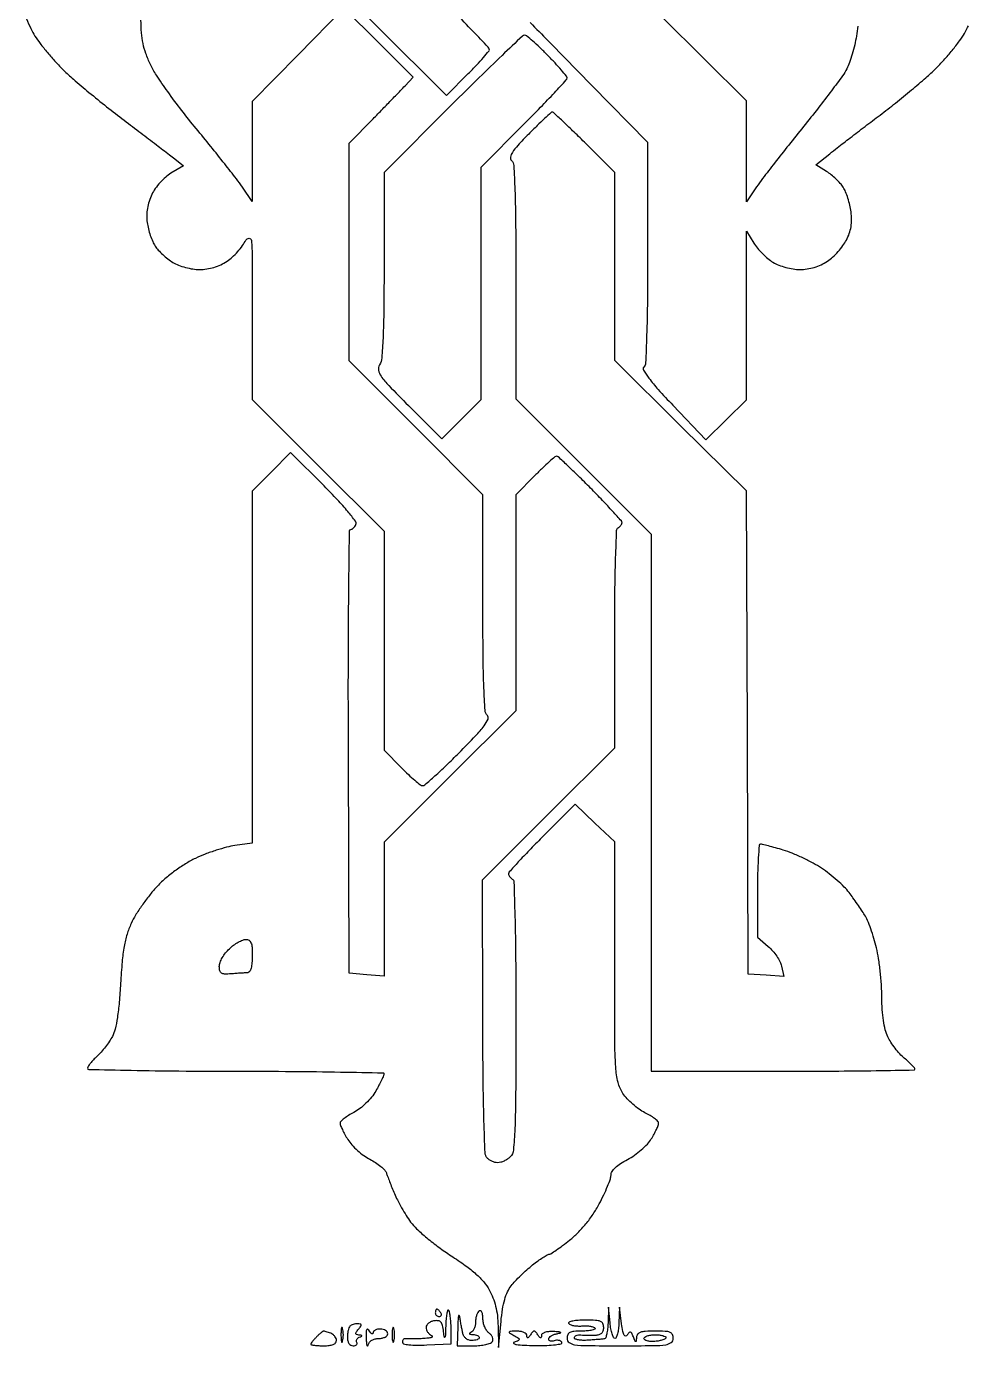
# Model space of a CAD drawing. Extents: x 1.6 to 25.4, y 1 to 59.2.
# Drawn here: x 2.56 to 24.34, y 0.97 to 31.51 of the extents above; entities that cross this region are included whole.
import ezdxf

# ---------------------------------------------------------------- set-up
doc = ezdxf.new("R2010")
doc.units = 0
doc.header["$MEASUREMENT"] = 0

msp = doc.modelspace()

# ---------------------------------------------------------------- linework, layer by layer
for points in [[(10.042332, 32.124884, -0.002274), (10.671803, 31.503567), (12.268634, 29.913014), (12.776081, 30.415165, 0.007973), (12.969001, 30.61226, 0.012446), (13.128057, 30.788618, 0.006612), (13.254274, 30.939768, 0.258244), (13.261714, 30.981343, 0.108426), (13.235019, 31.025438, 0.000568), (12.884095, 31.393533, 0.002485), (12.481078, 31.811135, 0.001569)], [(2.565095, 31.680272, 0.014853), (2.665444, 31.455838, 0.02814), (2.761487, 31.282688, 0.023325), (2.879026, 31.114277, 0.010346), (3.048758, 30.902948, 0.010215), (3.238057, 30.68615, 0.013576), (3.419358, 30.497436, 0.016668), (3.649173, 30.285501, 0.005154), (4.008794, 29.981792, 0.005148), (4.418189, 29.650255, 0.005639), (4.8222, 29.337266, -0.000445), (5.209356, 29.043718, -0.000557), (5.567942, 28.770699, -0.000447), (5.868445, 28.540949, -0.004349), (5.994696, 28.442491), (6.194292, 28.284024), (5.904214, 28.112873, 0.047596), (5.782065, 28.024155, 0.028681), (5.654777, 27.898074, 0.028555), (5.541626, 27.756921, 0.043919), (5.462409, 27.621982, 0.032879), (5.398727, 27.4613, 0.036921), (5.359564, 27.29972, 0.037612), (5.345065, 27.136869, 0.036752), (5.354923, 26.972397, 0.027755), (5.382027, 26.830568, 0.020452), (5.427033, 26.677077, 0.02079), (5.481741, 26.535057, 0.042719), (5.538279, 26.430238, 0.040866), (5.610861, 26.337049, 0.020762), (5.715945, 26.231867, 0.020477), (5.834051, 26.131698, 0.028734), (5.947747, 26.053077, 0.044552), (6.077481, 25.989042, 0.027023), (6.24032, 25.935904, 0.026774), (6.411022, 25.899902, 0.038372), (6.565139, 25.887916, 0.038166), (6.730647, 25.900416, 0.035455), (6.896578, 25.937967, 0.035488), (7.055379, 25.998537, 0.038425), (7.199639, 26.079636, 0.038423), (7.320516, 26.174571, 0.024548), (7.446109, 26.301746, 0.024638), (7.557584, 26.439375, 0.041509), (7.635019, 26.566086, -0.293111), (7.708846, 26.609837, -0.378794), (7.763363, 26.558076, -0.020845), (7.780553, 26.180221, -0.000928), (7.783069, 24.871519), (7.7832, 22.882537), (9.306, 21.3615), (10.8288, 19.840463), (10.8288, 17.311827), (10.8288, 14.783191), (11.23065, 14.373268, 0.009747), (11.390879, 14.21607, 0.013827), (11.539826, 14.083122, 0.009835), (11.667597, 13.979506, 0.160498), (11.718864, 13.961173, 0.187778), (11.774294, 13.98116, 0.003758), (12.002122, 14.182936, 0.00838), (12.265635, 14.427985, 0.005464), (12.56187, 14.719164, 0.005523), (12.944184, 15.111838, 0.028142), (13.141624, 15.344015, 0.055388), (13.23156, 15.494807, 0.31277), (13.215756, 15.582084, -0.182391), (13.162715, 15.699411, -0.006073), (13.135889, 16.218633, -0.00783), (13.11794, 16.972209, -0.002039), (13.113, 18.183935), (13.113, 20.683029), (11.56905, 22.228807), (10.0251, 23.774585), (10.0251, 26.290442), (10.0251, 28.8063), (10.575, 29.369385, 0.0007), (10.799353, 29.599762, 0.000742), (11.018743, 29.826347, 0.000707), (11.207136, 30.022049, 0.003404), (11.313414, 30.134284), (11.501929, 30.336098), (10.700995, 31.133701), (9.900061, 31.931305), (8.841631, 30.85272), (7.7832, 29.774135), (7.7832, 28.614929), (7.7832, 27.455723), (7.55441, 27.792611, 0.015234), (7.416875, 27.98242, 0.002697), (7.146468, 28.328754, 0.002917), (6.824813, 28.731324, 0.002623), (6.48695, 29.1447, -0.0087), (6.149871, 29.567503, -0.008917), (5.830525, 29.998367, -0.008715), (5.566796, 30.381743, -0.036649), (5.430016, 30.6252, -0.023119), (5.324852, 30.879319, -0.03408), (5.258601, 31.111445, -0.032788), (5.222909, 31.357023, -0.019389), (5.211059, 31.653071, -0.01675)], [(14.205348, 31.596786, 0.000174), (14.620123, 31.172746, 0.000199), (15.111296, 30.67135, 0.000169), (15.62985, 30.14278), (16.92, 28.828601), (16.92, 26.275221, -0.002392), (16.914715, 25.170431, -0.005884), (16.897401, 24.35907, -0.002537), (16.873258, 23.726956, -0.187696), (16.832548, 23.634388, 0.346844), (16.823719, 23.559707, 0.024824), (16.949706, 23.375426, 0.021199), (17.163515, 23.117272, 0.00671), (17.503674, 22.750318), (18.262252, 21.9537), (18.733226, 22.41611), (19.2042, 22.87852), (19.204516, 24.82721), (19.204832, 26.7759), (19.372943, 26.500177, 0.036914), (19.457297, 26.382349, 0.022575), (19.572665, 26.256065, 0.022575), (19.698949, 26.140697, 0.036914), (19.816777, 26.056343, 0.043335), (19.949305, 25.990532, 0.027548), (20.112986, 25.936432, 0.027322), (20.284112, 25.900047, 0.038509), (20.439539, 25.887916, 0.038166), (20.605047, 25.900416, 0.035455), (20.770978, 25.937967, 0.035488), (20.929779, 25.998537, 0.038425), (21.074039, 26.079636, 0.03771), (21.195257, 26.17456, 0.023918), (21.321897, 26.301746, 0.023993), (21.434897, 26.439375, 0.040312), (21.514142, 26.566086, 0.036121), (21.580904, 26.721348, 0.042887), (21.620093, 26.876011, 0.041487), (21.633108, 27.039336, 0.030476), (21.621423, 27.22069, 0.025645), (21.594109, 27.37378, 0.020292), (21.549508, 27.535937, 0.020723), (21.49564, 27.68331, 0.047077), (21.440305, 27.788071, 0.03789), (21.370523, 27.878771, 0.020036), (21.271483, 27.980584, 0.019824), (21.161234, 28.077181, 0.02886), (21.056227, 28.152487), (20.807906, 28.309713), (21.127003, 28.56454, -0.004017), (21.302967, 28.702762, -0.000934), (21.600878, 28.932041, -0.000964), (21.944807, 29.194666, -0.000944), (22.2921, 29.457767, 0.006664), (22.648415, 29.734176, 0.005567), (23.019487, 30.036857, 0.005623), (23.352729, 30.321334, 0.015258), (23.58031, 30.532658, 0.015351), (23.765789, 30.727336, 0.011634), (23.957476, 30.951597, 0.011793), (24.127661, 31.170702, 0.026685), (24.243305, 31.34589, 0.022072), (24.336477, 31.522286, 0.012586)], [(21.774054, 31.511928, -0.019764), (21.746139, 31.283899, -0.017284), (21.705855, 31.080908, -0.013796), (21.648907, 30.865152, -0.01402), (21.585007, 30.66817, -0.033894), (21.524094, 30.527826, -0.037016), (21.423274, 30.363844, -0.004425), (21.170897, 30.020662, -0.005256), (20.862558, 29.617959, -0.004296), (20.52457, 29.19358, 0.002369), (20.180171, 28.764556, 0.002646), (19.852442, 28.347802, 0.002437), (19.576846, 27.989914, 0.014014), (19.437212, 27.795689), (19.204924, 27.4527), (19.204562, 28.619022), (19.2042, 29.785344), (17.249835, 31.728072, 0.001357)]]:
    msp.add_lwpolyline(points, format="xyb")
for points in [[(14.076723, 31.302, 0.192099), (14.024533, 31.28118, 0.000759), (13.55656, 30.8358, 0.003658), (13.02756, 30.323357, 0.002275), (12.414215, 29.714936), (10.8288, 28.127872), (10.8288, 25.991388, -0.002574), (10.823529, 24.967339, -0.008813), (10.804945, 24.301916, -0.008852), (10.775974, 23.844478, -0.119893), (10.723762, 23.686712, 0.187697), (10.700269, 23.562665, 0.108766), (10.760256, 23.421015, 0.03793), (10.939142, 23.205629, 0.004122), (11.392024, 22.74522), (12.165323, 21.97192), (12.618012, 22.42811), (13.0707, 22.8843), (13.071888, 25.570216), (13.073077, 28.256131), (14.065938, 29.251586, 0.003181), (14.44653, 29.638058, 0.005038), (14.767147, 29.974515, 0.001432), (15.04115, 30.269608, 0.188561), (15.0588, 30.314746, 0.173306), (15.043645, 30.357157, 0.005656), (14.92588, 30.497621, 0.010231), (14.7797, 30.661134, 0.006866), (14.606308, 30.842225, 0.007939), (14.427334, 31.018395, 0.011669), (14.264089, 31.166941, 0.007118), (14.12401, 31.2851, 0.173326)], [(14.715985, 29.5254, 0.187287), (14.687677, 29.514411, 0.002202), (14.538167, 29.376526, 0.006293), (14.366637, 29.212853, 0.004024), (14.171287, 29.018595, 0.008413), (13.920328, 28.756308, 0.041614), (13.794591, 28.595404, 0.092773), (13.749245, 28.486677, 0.254147), (13.772085, 28.409475, -0.183999), (13.825198, 28.291008, -0.005278), (13.85165, 27.72848, -0.007242), (13.869501, 26.915264, -0.001866), (13.8744, 25.602319), (13.8744, 22.897477), (15.4395, 21.335583), (17.0046, 19.773688), (17.0046, 13.566944), (17.0046, 7.3602), (20.0502, 7.3602, 0.001469), (21.218035, 7.363632, 0.002451), (22.201155, 7.37423, 0.000242), (23.076544, 7.388382, 0.409345), (23.0958, 7.407962, 0.18267), (23.085341, 7.435636, 0.011079), (23.024215, 7.501928, 0.01538), (22.94547, 7.578747, 0.010687), (22.852106, 7.660779, -0.033415), (22.748806, 7.760209, -0.020221), (22.639752, 7.89041, -0.020216), (22.541508, 8.029082, -0.033234), (22.471406, 8.154552, -0.048802), (22.413105, 8.316507, -0.024331), (22.3699, 8.530349, -0.021479), (22.342575, 8.782949, -0.0157), (22.33315, 9.064986, 0.016028), (22.32374, 9.341108, 0.010567), (22.296052, 9.657648, 0.010637), (22.256018, 9.964693, 0.020165), (22.208616, 10.209513, 0.014872), (22.150377, 10.427284, 0.01335), (22.077363, 10.649277, 0.013517), (22.001137, 10.844941, 0.04031), (21.934917, 10.972419, 0.007955), (21.86237, 11.084224, 0.003959), (21.767101, 11.223655, 0.003928), (21.666096, 11.366588, 0.005764), (21.574852, 11.490539, 0.035162), (21.464731, 11.617013, 0.015251), (21.301988, 11.769726, 0.015004), (21.118375, 11.92223, 0.01929), (20.940352, 12.050543, 0.022167), (20.744327, 12.168479, 0.013844), (20.505321, 12.289768, 0.013888), (20.262666, 12.396432, 0.024439), (20.055995, 12.46896, 0.003809), (19.874936, 12.521224, 0.005216), (19.711129, 12.565321, 0.003457), (19.573261, 12.599882, 0.059748), (19.527245, 12.6054, 0.39082), (19.499353, 12.579668, 0.004013), (19.478341, 12.290356, 0.010066), (19.462978, 11.944142, 0.006053), (19.458, 11.532911), (19.458, 10.460422), (19.709087, 10.242761, -0.037053), (19.809281, 10.141988, -0.028996), (19.902707, 10.01921, -0.029771), (19.976528, 9.89407, -0.061139), (20.015629, 9.787388), (20.071083, 9.549676), (19.658792, 9.575888), (19.2465, 9.6021), (19.224753, 15.186689), (19.203005, 20.771278), (17.680803, 22.27866), (16.1586, 23.786042), (16.1586, 25.959639), (16.1586, 28.133236), (15.458883, 28.829318, 0.002886), (15.187539, 29.096153, 0.004593), (14.952023, 29.320926, 0.001195), (14.744935, 29.514036, 0.189235)], [(9.444476, 20.884673), (8.66701, 21.658906), (8.225105, 21.211443), (7.7832, 20.763979), (7.7832, 16.695589), (7.7832, 12.627198), (7.38135, 12.573873, 0.031175), (7.191456, 12.536513, 0.014176), (6.948436, 12.46533, 0.013975), (6.695642, 12.375555, 0.018644), (6.4719, 12.279247, 0.027686), (6.239289, 12.152439, 0.02023), (5.995546, 11.987496, 0.020141), (5.764415, 11.802244, 0.026347), (5.569791, 11.614045, 0.02041), (5.404791, 11.421569, 0.01448), (5.235183, 11.193252, 0.014651), (5.085715, 10.965441, 0.029835), (4.984694, 10.776822, 0.035218), (4.889297, 10.52464, 0.029154), (4.822989, 10.245159, 0.021612), (4.776021, 9.889877, 0.008189), (4.740089, 9.3906, -0.008456), (4.708296, 8.952092, -0.015979), (4.665419, 8.600193, -0.018937), (4.613214, 8.3303, -0.065376), (4.550674, 8.1639, -0.026653), (4.482995, 8.051852, -0.015423), (4.39056, 7.924407, -0.015386), (4.289664, 7.801937, -0.024883), (4.195738, 7.705003, 0.015731), (4.111665, 7.621355, 0.020671), (4.040689, 7.539634, 0.018657), (3.988049, 7.468413, 0.150927), (3.9762, 7.430053, 0.407779), (4.004161, 7.401469, 0.000409), (4.982676, 7.380719, 0.003186), (6.088687, 7.36522, 0.00191), (7.4025, 7.3602, -0.001735), (8.716219, 7.355641, -0.002896), (9.821916, 7.341562, -0.000338), (10.80249, 7.322732, -0.414815), (10.827408, 7.29675, -0.099998), (10.818473, 7.257029, -0.007272), (10.770919, 7.154731, -0.009936), (10.709536, 7.033757, -0.007351), (10.637058, 6.90238, -0.04039), (10.540268, 6.760769, -0.029146), (10.411412, 6.619244, -0.029385), (10.26887, 6.495432, -0.044972), (10.13085, 6.407635, 0.020294), (10.009343, 6.338508, 0.028025), (9.906792, 6.266241, 0.027461), (9.831731, 6.199765, 0.200388), (9.8136, 6.156342, 0.09714), (9.823406, 6.106345, 0.0138), (9.865807, 6.010093, 0.015277), (9.923276, 5.897819, 0.012483), (9.991325, 5.781306, 0.045728), (10.083492, 5.658791, 0.026113), (10.214955, 5.52816, 0.025897), (10.362166, 5.409547, 0.038694), (10.503047, 5.323348, -0.026217), (10.634221, 5.247516, -0.028961), (10.752254, 5.160641, -0.030133), (10.843148, 5.075515, -0.113802), (10.882394, 5.008728, 0.012901), (10.908717, 4.93199, 0.003337), (10.955137, 4.80975, 0.003392), (11.009957, 4.671043, 0.003451), (11.066346, 4.533889, 0.019891), (11.136508, 4.383589, 0.010669), (11.234294, 4.203678, 0.010608), (11.342018, 4.024137, 0.016323), (11.443455, 3.874028, 0.047413), (11.581315, 3.717373, 0.014812), (11.815872, 3.509671, 0.014657), (12.093004, 3.291992, 0.015687), (12.376331, 3.096014, -0.01287), (12.706777, 2.870185, -0.025898), (12.952812, 2.672434, -0.032677), (13.133572, 2.488485, -0.050622), (13.26105, 2.306157, -0.035177), (13.346498, 2.124033, -0.032697), (13.408009, 1.927269, -0.030381), (13.446723, 1.710675, -0.022785), (13.463807, 1.468981), (13.476213, 0.9729), (13.531717, 1.572839, -0.015546), (13.567455, 1.86111, -0.030857), (13.616813, 2.085918, -0.038863), (13.682556, 2.262989, -0.058397), (13.768569, 2.403325, -0.022996), (13.860088, 2.509263, -0.010563), (13.988377, 2.639047, -0.010436), (14.129361, 2.770174, -0.014206), (14.262192, 2.882036, -0.009463), (14.386571, 2.977096, -0.013069), (14.501938, 3.057302, -0.009662), (14.600153, 3.119159, -0.136521), (14.639836, 3.1302, 0.144243), (14.681245, 3.1424, 0.006418), (14.807041, 3.225874, 0.010367), (14.954631, 3.331113, 0.007183), (15.117247, 3.455899, 0.029906), (15.308266, 3.626395, 0.024182), (15.492406, 3.830523, 0.023694), (15.660041, 4.056509, 0.025295), (15.801644, 4.292591, 0.011706), (15.905921, 4.49978, 0.013998), (15.993995, 4.699747, 0.012769), (16.058739, 4.871052, 0.084151), (16.074, 4.961087, -0.147796), (16.098114, 5.040884, -0.056926), (16.173503, 5.130269, -0.043747), (16.293127, 5.22484, -0.023449), (16.455244, 5.32084, 0.031939), (16.613572, 5.418261, 0.024288), (16.774041, 5.543841, 0.0248), (16.91344, 5.676913, 0.051407), (17.005144, 5.795981, 0.013326), (17.069717, 5.906971, 0.015987), (17.124257, 6.014794, 0.014773), (17.164245, 6.107613, 0.09459), (17.1738, 6.157668, 0.202094), (17.155451, 6.201211, 0.02906), (17.080936, 6.265917, 0.029154), (16.978743, 6.335631, 0.021121), (16.857666, 6.401483, -0.040141), (16.72265, 6.481709, -0.025151), (16.578154, 6.595405, -0.025189), (16.4463, 6.722578, -0.041403), (16.350066, 6.843961, -0.087096), (16.236909, 7.10161, -0.044377), (16.183416, 7.452271, -0.014673), (16.162212, 8.087991, -0.001), (16.1586, 9.894365), (16.1586, 12.657307), (15.703231, 13.095886), (15.247862, 13.534464), (14.476531, 12.761663, 0.004078), (14.180884, 12.460581, 0.006367), (13.931779, 12.196063, 0.002266), (13.7222, 11.965674, 0.185485), (13.7052, 11.921424, 0.102313), (13.711327, 11.891793, 0.051877), (13.730051, 11.858437, 0.04845), (13.757438, 11.826701, 0.052151), (13.7898, 11.8017, -0.251378), (13.829256, 11.733529, -0.001363), (13.852322, 10.949047, -0.004733), (13.869233, 9.966105, -0.001934), (13.8744, 8.63025, -0.001161), (13.870276, 6.854167, -0.009053), (13.851447, 6.026664, -0.013701), (13.818248, 5.541035, -0.174165), (13.741457, 5.378143, -0.049608), (13.679331, 5.327257, -0.037933), (13.602682, 5.284252, -0.038918), (13.523886, 5.254802, -0.070083), (13.455716, 5.2452, -0.062866), (13.390384, 5.253447, -0.044233), (13.32046, 5.278146, -0.044552), (13.256672, 5.314413, -0.068114), (13.209837, 5.357355, -0.164447), (13.163981, 5.476734, -0.002634), (13.13796, 6.209356, -0.005317), (13.118705, 7.1916, -0.001782), (13.11095, 8.626938), (13.105143, 11.784367), (14.631872, 13.310718), (16.1586, 14.837069), (16.1586, 17.354042, -0.002454), (16.163849, 18.423391, -0.005775), (16.1809, 19.221332, -0.001971), (16.204333, 19.856815, -0.249073), (16.2432, 19.9233, 0.047695), (16.275564, 19.947846, 0.046677), (16.302949, 19.978245, 0.050558), (16.32173, 20.009649, 0.109929), (16.3278, 20.036923, 0.184664), (16.312333, 20.077375, 0.002085), (16.114101, 20.296845, 0.006084), (15.87916, 20.548565, 0.003888), (15.600315, 20.83563, 0.003724), (15.317278, 21.118271, 0.005852), (15.069504, 21.356398, 0.001908), (14.853049, 21.558057, 0.188747), (14.814875, 21.573, 0.179777), (14.778239, 21.559387, 0.004639), (14.644324, 21.441749, 0.009268), (14.488959, 21.297418, 0.006129), (14.31566, 21.12619), (13.8744, 20.679379), (13.8744, 18.185458), (13.8744, 15.691537), (12.3516, 14.1705), (10.8288, 12.649463), (10.8288, 11.102165), (10.8288, 9.554867), (10.42695, 9.589409), (10.0251, 9.623952), (10.005816, 14.752476, -0.001308), (10.003538, 16.743452, -0.002284), (10.013501, 18.393279, -0.000216), (10.02959, 19.850724, -0.410858), (10.060215, 19.881, 0.130967), (10.091649, 19.889377, 0.062997), (10.125185, 19.914699, 0.056028), (10.15561, 19.951842, 0.052035), (10.17792, 19.99572, 0.258127), (10.167088, 20.073246, 0.011449), (9.993278, 20.294017, 0.015924), (9.755112, 20.564644, 0.008488)], [(7.634286, 10.4058, -0.137119), (7.70779, 10.385256, -0.164679), (7.753777, 10.33058, -0.07837), (7.777232, 10.223912, -0.015006), (7.7832, 10.0251, -0.019787), (7.776719, 9.861401, -0.046776), (7.755771, 9.741258, -0.071067), (7.722581, 9.664477, -0.242667), (7.67745, 9.63713, 0.00066), (7.619479, 9.633068, 0.000153), (7.521997, 9.626078, 0.000158), (7.40977, 9.617961, 0.000155), (7.29675, 9.609715, -0.02254), (7.145281, 9.605463, -0.137031), (7.070845, 9.627624, -0.198595), (7.033349, 9.680485, -0.056279), (7.0218, 9.782761, -0.090608), (7.038121, 9.872087, -0.038787), (7.089887, 9.982336, -0.036731), (7.164892, 10.094372, -0.03996), (7.253586, 10.190876, -0.028889), (7.353266, 10.27313, -0.029559), (7.461028, 10.342666, -0.030939), (7.561351, 10.391386, -0.097867)], [(12.319699, 1.836701, 0.561657), (12.298438, 1.831541, 0.03222), (12.278503, 1.751734, 0.024663), (12.262382, 1.629426, 0.012299), (12.253461, 1.47345, -0.002367), (12.245447, 1.258555, -0.074605), (12.235427, 1.206717, -0.778323), (12.223624, 1.207804, -0.008403), (12.205418, 1.337581, 0.024636), (12.179817, 1.485099, 0.123391), (12.142378, 1.55942, 0.183084), (12.082745, 1.591724, 0.069039), (11.986307, 1.591381, 0.064129), (11.915601, 1.571851, 0.072715), (11.855406, 1.535543, 0.083277), (11.814556, 1.488655, 0.134942), (11.799923, 1.4382, 0.090736), (11.808824, 1.385392, 0.063782), (11.836467, 1.331685, 0.062124), (11.877758, 1.28525, 0.075045), (11.926823, 1.253796, -0.303014), (11.941719, 1.230148, -0.311393), (11.925463, 1.207857, -0.05793), (11.847337, 1.190286, -0.014588), (11.7171, 1.180328, -0.003534), (11.582868, 1.174946, -0.004553), (11.459467, 1.171996, -0.003501), (11.356132, 1.17119, -0.039369), (11.31525, 1.174382, 0.143699), (11.29109, 1.171251, 0.119669), (11.270438, 1.15547, 0.098904), (11.256556, 1.128995, 0.071563), (11.2518, 1.095935, 0.345692), (11.280631, 1.059217, 0.031962), (11.402256, 1.037642, 0.027325), (11.579713, 1.027512, 0.011642), (11.817673, 1.032485), (12.383545, 1.0575), (12.377972, 1.420751, 0.013234), (12.371991, 1.563721, 0.01773), (12.358555, 1.692777, 0.014995), (12.340641, 1.797653, 0.147617)], [(12.050507, 1.8612, 0.210953), (12.036241, 1.854901, 0.081139), (12.024159, 1.836349, 0.061769), (12.015936, 1.808989, 0.042167), (12.0132, 1.7766, 0.105053), (12.020058, 1.74432, 0.099167), (12.039518, 1.716851, 0.09642), (12.068593, 1.69844, 0.093332), (12.102793, 1.692, 0.108972), (12.132821, 1.698623, 0.182303), (12.150709, 1.716851, 0.161196), (12.153341, 1.744274, 0.082592), (12.1401, 1.7766, 0.029505), (12.117343, 1.808983, 0.035638), (12.092214, 1.836349, 0.038439), (12.068335, 1.855655, 0.151918)], [(16.051345, 1.54395), (16.01896, 1.9035), (16.00418, 1.54395, -0.016421), (15.993922, 1.405439, -0.025476), (15.975103, 1.287099, -0.022901), (15.951571, 1.196618, -0.286265), (15.92595, 1.174465, -0.016136), (15.885651, 1.16948, -0.001576), (15.787946, 1.160896, -0.001995), (15.671379, 1.151493, -0.001578), (15.54525, 1.142226, -0.023674), (15.423651, 1.139447, -0.038762), (15.321192, 1.149932, -0.046622), (15.248259, 1.170324, -0.310701), (15.228, 1.199779, -0.189392), (15.239497, 1.229043, -0.102745), (15.27149, 1.251754, -0.076858), (15.319391, 1.264452, -0.05182), (15.37605, 1.264576, 0.014454), (15.446295, 1.259476, 0.006962), (15.536526, 1.256801, 0.006897), (15.630762, 1.256621, 0.009816), (15.71445, 1.259258, 0.059081), (15.799603, 1.273801, 0.117367), (15.858638, 1.30767, 0.12777), (15.89301, 1.362236, 0.077141), (15.9048, 1.4382, 0.111397), (15.884816, 1.526783, 0.189874), (15.830151, 1.577889, 0.082989), (15.717776, 1.601944, 0.01132), (15.476807, 1.6074, 0.016802), (15.315887, 1.601991, 0.032563), (15.188369, 1.58502, 0.044721), (15.105666, 1.560629, 0.467181), (15.0959, 1.531213, 0.169946), (15.130829, 1.502936, 0.038944), (15.205201, 1.482671, 0.035966), (15.299304, 1.47168, 0.028381), (15.401867, 1.472949, -0.025598), (15.504096, 1.474783, -0.033388), (15.597162, 1.465445, -0.035328), (15.670545, 1.447691, -0.179186), (15.703166, 1.422236, -0.445317), (15.695459, 1.395863, -0.056146), (15.632253, 1.373762, -0.037179), (15.530987, 1.358468, -0.018893), (15.402193, 1.3536, 0.016913), (15.216959, 1.347332, 0.097853), (15.122874, 1.322029, 0.184755), (15.075551, 1.270985, 0.095842), (15.0588, 1.1844, 0.240299), (15.106909, 1.090078, 0.123223), (15.233287, 1.039267, 0.031956), (15.512638, 1.018789, 0.002322), (16.2855, 1.0152, 0.002322), (17.058362, 1.018789, 0.031956), (17.337713, 1.039267, 0.123223), (17.464091, 1.090078, 0.240299), (17.5122, 1.1844, 0.110458), (17.492409, 1.272893, 0.189791), (17.438175, 1.32399, 0.083766), (17.326869, 1.348106, 0.011557), (17.0892, 1.3536, 0.012961), (16.866059, 1.347815, 0.070242), (16.747469, 1.32475, 0.153753), (16.685777, 1.27906, 0.148088), (16.660254, 1.20555, -0.007879), (16.655453, 1.119763, -0.457866), (16.644253, 1.111418, -0.244878), (16.629328, 1.123955, -0.004645), (16.590248, 1.221085, 0.021347), (16.55279, 1.305887, 0.208666), (16.523532, 1.330568, 0.292073), (16.492167, 1.321582, 0.037934), (16.448144, 1.263385, -0.219304), (16.410088, 1.239139, -0.321835), (16.37635, 1.257016, -0.070675), (16.34725, 1.344919, -0.011517), (16.319356, 1.5228), (16.268613, 1.9035), (16.255906, 1.54395, -0.020863), (16.245268, 1.40615, -0.033234), (16.22351, 1.290018, -0.035861), (16.195206, 1.205556, -0.302708), (16.163464, 1.1844, -0.290729), (16.130565, 1.205296, -0.034213), (16.097638, 1.290018, -0.032427), (16.06953, 1.406163, -0.020701)], [(12.577155, 1.692, 0.182793), (12.563647, 1.715712, 0.569843), (12.550243, 1.710903, 0.033672), (12.538828, 1.618612, 0.007452), (12.532321, 1.45935), (12.5208, 1.0152), (12.896507, 1.0152, 0.024063), (13.04477, 1.02234, 0.030925), (13.179539, 1.043821, 0.031979), (13.285966, 1.074867, 0.168944), (13.332432, 1.112634, 0.144083), (13.344755, 1.157618, 0.090383), (13.333887, 1.211481, 0.076762), (13.301785, 1.265946, 0.063487), (13.252825, 1.312311, -0.087202), (13.199252, 1.368064, -0.047867), (13.154074, 1.451587, -0.045785), (13.123347, 1.547953, -0.054343), (13.113, 1.642869, 0.033122), (13.107255, 1.729504, 0.079055), (13.088857, 1.791107, 0.159969), (13.061134, 1.819969, 0.266521), (13.0284, 1.8189, 0.127689), (12.995885, 1.78491, 0.046287), (12.968651, 1.723383, 0.042177), (12.95005, 1.647339, 0.038918), (12.9438, 1.567157, -0.049237), (12.935956, 1.487697, -0.0538), (12.912736, 1.413756, -0.060659), (12.878572, 1.355841, -0.134082), (12.83805, 1.325029, 0.051902), (12.804376, 1.307187, 0.449116), (12.802343, 1.292291, 0.185333), (12.823958, 1.280604, 0.021021), (12.88035, 1.275679, -0.042756), (12.937023, 1.268238, -0.060802), (12.98491, 1.251436, -0.078212), (13.017444, 1.228454, -0.202625), (13.0284, 1.202529, -0.232062), (13.015906, 1.177059, -0.072673), (12.977834, 1.155583, -0.055427), (12.922186, 1.140912, -0.036774), (12.856262, 1.136057, -0.08208), (12.78333, 1.148111, -0.090676), (12.720921, 1.182892, -0.089713), (12.674372, 1.237872, -0.078394), (12.647296, 1.308279, -0.004972), (12.630804, 1.389338, -0.002495), (12.611501, 1.492038, -0.002477), (12.592591, 1.598468, -0.003665)], [(9.432024, 1.3536, 0.16242), (9.414639, 1.3478, 0.010573), (9.372252, 1.314548, 0.014502), (9.322806, 1.271586, 0.010262), (9.269743, 1.220657, 0.012651), (9.218823, 1.167093, 0.017208), (9.175852, 1.116116, 0.014147), (9.143331, 1.072224, 0.153536), (9.1368, 1.051457, 0.363544), (9.148831, 1.037097, 0.01355), (9.223779, 1.025851, 0.018969), (9.319376, 1.01781, 0.011495), (9.4329, 1.0152, 0.026588), (9.563241, 1.022136, 0.06822), (9.65471, 1.044768, 0.11212), (9.709098, 1.082144, 0.188537), (9.729, 1.133049, 0.100912), (9.719032, 1.181938, 0.066819), (9.689691, 1.231364, 0.063449), (9.64634, 1.273814, 0.070559), (9.595181, 1.302249, 0.006751), (9.54179, 1.321914, 0.008621), (9.492053, 1.338516, 0.006944), (9.450119, 1.351076, 0.069398)], [(9.871917, 1.41705, 0.161593), (9.857678, 1.438973, 0.542911), (9.844592, 1.434631, 0.052887), (9.835572, 1.374918, 0.011065), (9.833227, 1.269, 0.011065), (9.835572, 1.163082, 0.052887), (9.844592, 1.103369, 0.542911), (9.857678, 1.099027, 0.161593), (9.871917, 1.12095, 0.039571), (9.883948, 1.188399, 0.024357), (9.887876, 1.269, 0.024357), (9.883948, 1.349601, 0.039571)], [(10.218759, 1.5228, 0.04049), (10.167468, 1.51864, 0.035634), (10.11521, 1.506232, 0.037341), (10.069561, 1.488053, 0.083131), (10.0392, 1.4664, 0.11238), (10.017418, 1.431779, 0.029781), (9.999367, 1.368581, 0.028659), (9.986951, 1.292305, 0.026022), (9.9828, 1.2126, 0.053314), (9.991578, 1.130509, 0.094272), (10.018081, 1.068005, 0.119869), (10.060282, 1.029226, 0.126816), (10.114693, 1.0152, 0.059426), (10.16176, 1.020814, 0.127308), (10.193795, 1.037929, 0.191306), (10.205987, 1.063244, 0.157368), (10.198766, 1.092574, -0.131107), (10.188869, 1.125396, -0.121773), (10.196212, 1.159806, -0.105417), (10.220234, 1.19059, -0.07888), (10.257223, 1.212795, 0.013879), (10.30794, 1.234898, 0.344768), (10.314388, 1.247655, 0.327074), (10.303558, 1.257596, 0.013236), (10.247391, 1.262321, -0.053885), (10.192665, 1.271441, -0.314107), (10.175079, 1.292779, -0.17556), (10.184778, 1.328243, -0.019547), (10.2366, 1.3959, 0.01884), (10.288893, 1.463972, 0.191555), (10.297165, 1.497944, 0.3239), (10.278371, 1.517475, 0.044573)], [(10.4904, 1.3536, 0.089415), (10.453082, 1.393491, 0.483484), (10.428418, 1.386921, 0.099662), (10.415738, 1.327746, 0.010295), (10.416909, 1.1844, 0.012358), (10.422573, 1.078589, 0.057685), (10.43429, 1.018769, 0.512653), (10.448932, 1.014003, 0.172284), (10.464117, 1.03635, -0.105067), (10.494375, 1.096665, -0.087989), (10.548257, 1.144012, -0.077706), (10.621581, 1.174178, -0.058868), (10.708103, 1.1844, 0.051011), (10.786657, 1.192435, 0.070957), (10.853094, 1.216352, 0.091037), (10.897762, 1.251653, 0.18208), (10.9134, 1.293171, 0.153317), (10.900374, 1.334654, 0.098045), (10.863697, 1.369991, 0.080661), (10.808896, 1.393834, 0.062428), (10.7442, 1.401943, 0.049757), (10.679359, 1.395474, 0.069075), (10.624322, 1.376204, 0.08848), (10.587027, 1.34778, 0.184111), (10.573705, 1.314321, -0.177842), (10.565607, 1.293244, -0.334889), (10.548699, 1.289716, -0.110014), (10.522152, 1.310308, -0.029553)], [(11.056317, 1.41705, 0.161593), (11.042078, 1.438973, 0.542911), (11.028992, 1.434631, 0.052887), (11.019972, 1.374918, 0.011065), (11.017627, 1.269, 0.011065), (11.019972, 1.163082, 0.052887), (11.028992, 1.103369, 0.542911), (11.042078, 1.099027, 0.161593), (11.056317, 1.12095, 0.039571), (11.068348, 1.188399, 0.024357), (11.072276, 1.269, 0.024357), (11.068348, 1.349601, 0.039571)], [(13.89555, 1.351027, 0.005101), (13.749486, 1.347922, 0.239637), (13.724235, 1.334066, 0.42471), (13.728645, 1.312826, 0.009301), (13.828348, 1.252487, -0.008409), (13.936744, 1.187152, -0.258418), (13.951496, 1.160515, -0.297334), (13.935799, 1.136453, -0.010479), (13.828348, 1.091806, 0.618657), (13.826017, 1.065944, 0.103091), (13.888947, 1.043173, 0.025523), (14.060836, 1.02754, 0.007667), (14.323543, 1.021146, 0.009578), (14.592381, 1.023876, 0.023213), (14.790315, 1.038894, 0.028691), (14.92036, 1.062492, 0.510326), (14.934184, 1.096105, 0.126981), (14.905713, 1.123416, 0.081026), (14.862388, 1.139245, 0.072258), (14.811204, 1.141516, 0.066719), (14.759991, 1.129354, -0.061898), (14.712462, 1.117583, -0.108304), (14.672281, 1.121478, -0.150899), (14.645879, 1.140008, -0.166339), (14.6358, 1.169465, -0.182978), (14.64954, 1.205754, -0.067082), (14.691715, 1.24222, -0.055225), (14.7533, 1.273397, -0.042027), (14.82615, 1.293895, 0.014773), (14.908338, 1.312259, 0.674817), (14.910032, 1.324805, 0.114822), (14.874912, 1.33525, 0.004641), (14.74155, 1.342079, 0.030102), (14.627363, 1.339988, 0.06264), (14.540308, 1.322013, 0.095607), (14.485208, 1.290512, 0.215377), (14.465305, 1.24785, -0.067648), (14.459582, 1.209289, -0.403287), (14.443569, 1.200085, -0.166561), (14.41862, 1.216256, -0.021186), (14.380705, 1.269, 0.02521), (14.330314, 1.337922, 0.226004), (14.2974, 1.3536, 0.226004), (14.264486, 1.337922, 0.02521), (14.214095, 1.269, -0.021186), (14.17618, 1.216256, -0.166561), (14.151231, 1.200085, -0.403287), (14.135218, 1.209289, -0.067648), (14.129495, 1.24785, 0.202575), (14.111698, 1.288576, 0.086135), (14.06116, 1.322211, 0.064501), (13.985888, 1.344391, 0.042221)], [(17.0892, 1.269, -0.024789), (17.18646, 1.264175, -0.039397), (17.268446, 1.249435, -0.046828), (17.326732, 1.228144, -0.289443), (17.343, 1.202395, -0.273944), (17.327009, 1.175399, -0.043716), (17.268446, 1.149675, -0.038035), (17.186446, 1.128695, -0.024603), (17.0892, 1.116451, -0.032026), (16.991958, 1.115282, -0.051203), (16.909954, 1.128039, -0.06845), (16.853506, 1.151462, -0.26623), (16.8354, 1.183056, -0.252544), (16.853211, 1.21607, -0.063787), (16.909954, 1.243754, -0.049538), (16.991976, 1.262744, -0.03214)]]:
    msp.add_lwpolyline(points, format="xyb", close=True)

doc.saveas('drawing.dxf')
